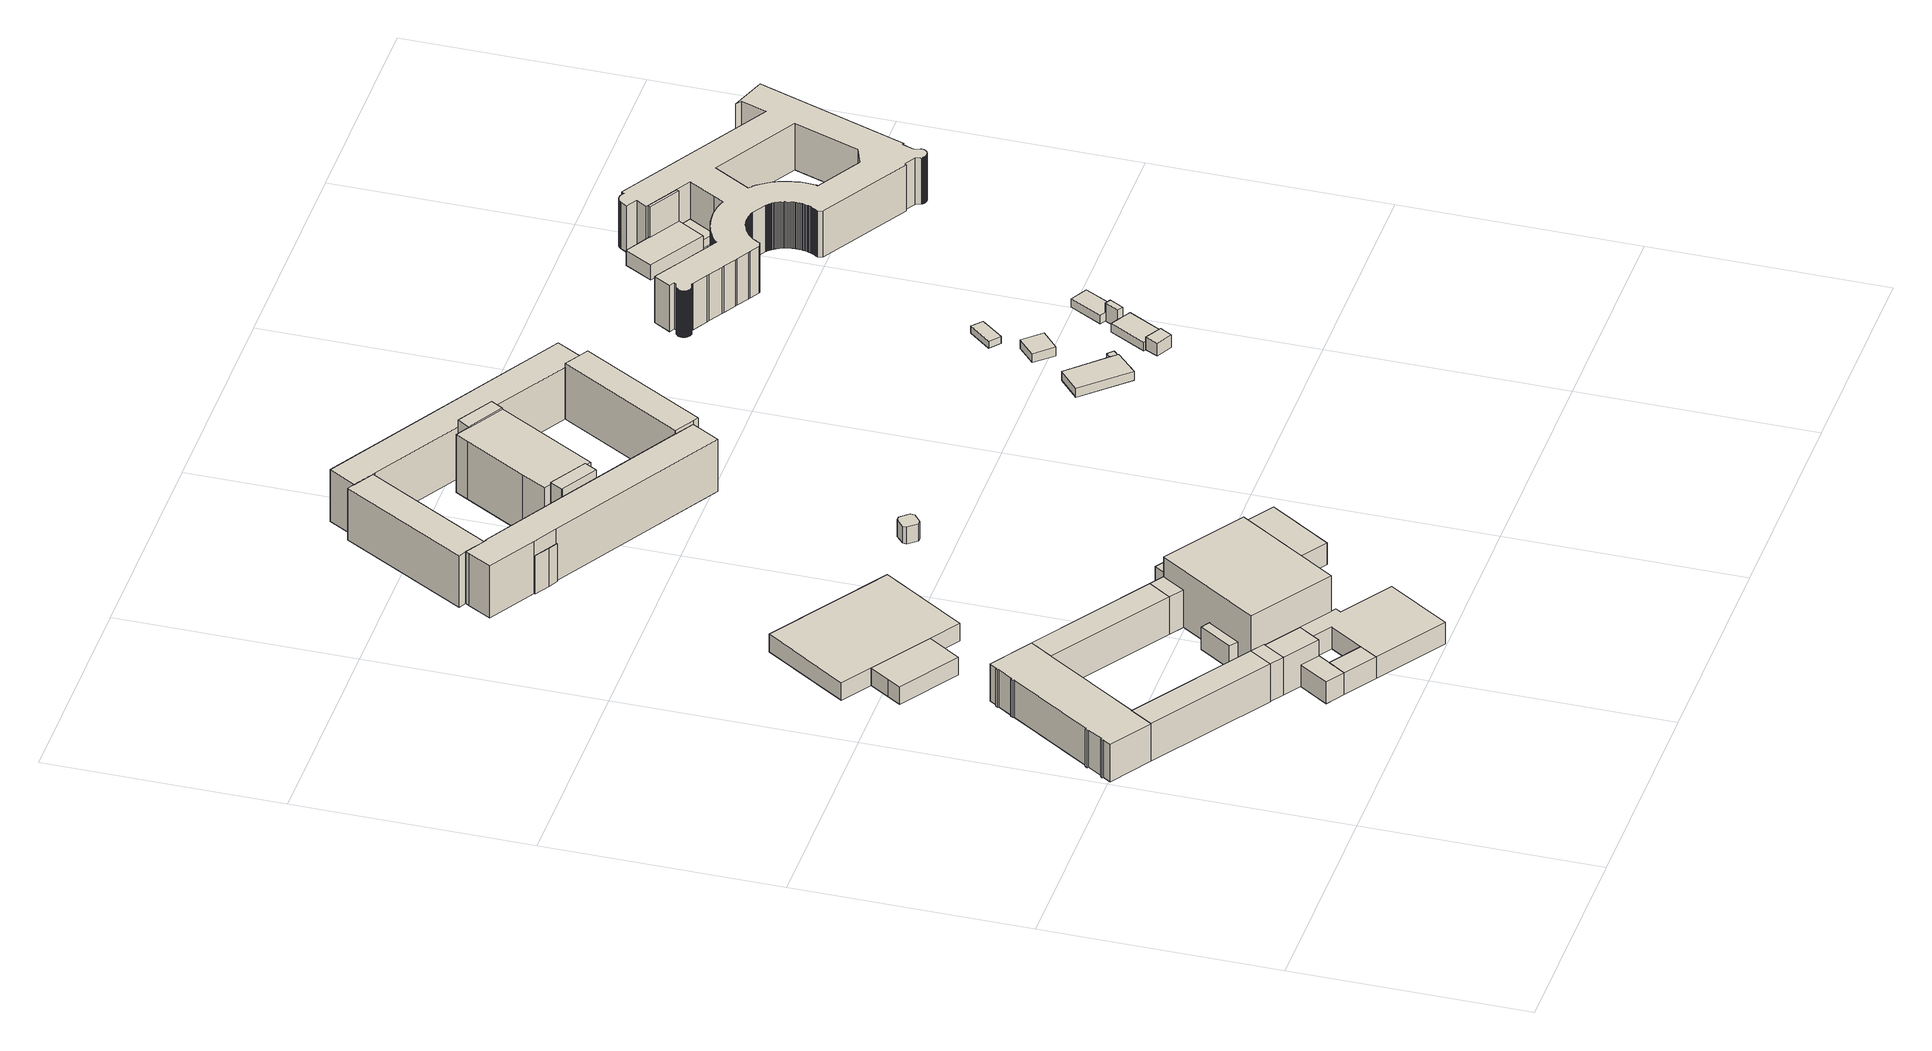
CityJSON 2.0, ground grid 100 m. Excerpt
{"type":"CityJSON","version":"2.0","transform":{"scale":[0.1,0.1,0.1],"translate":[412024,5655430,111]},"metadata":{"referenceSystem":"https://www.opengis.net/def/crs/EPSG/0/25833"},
"CityObjects":{
"building1":{"type":"Building","attributes":{"name":"Deutsches Hygiene-Museum","Gemeindeschluessel":14612000,"Geometrietyp2DReferenz":"3000","function":"31001_3034","roofType":"9999"},"children":["building1-1","building1-2","building1-3"]},
"building1-1":{"type":"BuildingPart","attributes":{"Dachtyp_tdc":"tdcPolyFlatRoof","Dachneigung":4.95,"QualitaetDacherkennung":76,"Geometrietyp2DReferenz":"3000","measuredHeight":18.29,"roofType":"2100"},"parents":["building1"],"geometry":[{"type":"Solid","lod":"1","boundaries":[[[[0,1,2,3]],[[4,5,6,7]],[[3,5,4,0]],[[2,6,5,3]],[[1,7,6,2]],[[0,4,7,1]]]]}]},
"building1-2":{"type":"BuildingPart","attributes":{"Dachtyp_tdc":"tdcPolyFlatRoof","Dachneigung":2.9,"QualitaetDacherkennung":48,"Geometrietyp2DReferenz":"3000","measuredHeight":18.24,"roofType":"2100"},"parents":["building1"],"geometry":[{"type":"Solid","lod":"1","boundaries":[[[[8,9,10,11,12,13,14,15,16,17,18,19,20,21,22,23,24,25,26,27,28,29]],[[30,31,7,6,32,33,34,35,36,37,38,39,40,41,42,43,44,45,46,47,48,49]],[[29,31,30,8]],[[28,7,31,29]],[[27,6,7,28]],[[26,32,6,27]],[[25,33,32,26]],[[24,34,33,25]],[[23,35,34,24]],[[22,36,35,23]],[[21,37,36,22]],[[20,38,37,21]],[[19,39,38,20]],[[18,40,39,19]],[[17,41,40,18]],[[16,42,41,17]],[[15,43,42,16]],[[14,44,43,15]],[[13,45,44,14]],[[12,46,45,13]],[[11,47,46,12]],[[10,48,47,11]],[[9,49,48,10]],[[8,30,49,9]]]]}]},
"building1-3":{"type":"BuildingPart","attributes":{"Dachtyp_tdc":"tdcPolyFlatRoof","Dachneigung":5.02,"QualitaetDacherkennung":75,"Geometrietyp2DReferenz":"3000","measuredHeight":18.25,"roofType":"2100"},"parents":["building1"],"geometry":[{"type":"Solid","lod":"1","boundaries":[[[[50,51,52,53]],[[31,30,54,55]],[[53,30,31,50]],[[52,54,30,53]],[[51,55,54,52]],[[50,31,55,51]]]]}]},
"building2":{"type":"Building","attributes":{"Gemeindeschluessel":14612000,"Geometrietyp2DReferenz":"3000","function":"31001_9998","roofType":"9999"},"children":["building2-1","building2-2"]},
"building2-1":{"type":"BuildingPart","attributes":{"Dachtyp_tdc":"tdcPolyFlatRoof","Dachneigung":0,"QualitaetDacherkennung":82,"Geometrietyp2DReferenz":"3000","measuredHeight":8.3,"roofType":"1000"},"parents":["building2"],"geometry":[{"type":"Solid","lod":"1","boundaries":[[[[56,57,58,59,60,61]],[[62,63,64,65,66,67]],[[61,63,62,56]],[[60,64,63,61]],[[59,65,64,60]],[[58,66,65,59]],[[57,67,66,58]],[[56,62,67,57]]]]}]},
"building2-2":{"type":"BuildingPart","attributes":{"Dachtyp_tdc":"tdcPolyFlatRoof","Dachneigung":0,"QualitaetDacherkennung":35,"Geometrietyp2DReferenz":"3000","measuredHeight":8.23,"roofType":"1000"},"parents":["building2"],"geometry":[{"type":"Solid","lod":"1","boundaries":[[[[68,69,59,58,70,71]],[[72,73,74,66,65,75]],[[71,73,72,68]],[[70,74,73,71]],[[58,66,74,70]],[[59,65,66,58]],[[69,75,65,59]],[[68,72,75,69]]]]}]},
"building3":{"type":"Building","attributes":{"name":"Deutsches Hygiene-Museum","Gemeindeschluessel":14612000,"Geometrietyp2DReferenz":"3000","function":"31001_3034","roofType":"9999"},"children":["building3-1","building3-2","building3-3","building3-4","building3-5","building3-6","building3-7","building3-8","building3-9","building3-10","building3-11","building3-12","building3-13"]},
"building3-1":{"type":"BuildingPart","attributes":{"Dachtyp_tdc":"tdcPolyFlatRoof","Dachneigung":0,"QualitaetDacherkennung":20,"Geometrietyp2DReferenz":"3000","measuredHeight":26.94,"roofType":"1000"},"parents":["building3"],"geometry":[{"type":"Solid","lod":"1","boundaries":[[[[76,77,78,79]],[[80,81,82,83]],[[79,81,80,76]],[[78,82,81,79]],[[77,83,82,78]],[[76,80,83,77]]]]}]},
"building3-2":{"type":"BuildingPart","attributes":{"Dachtyp_tdc":"tdcPolyFlatRoof","Dachneigung":0,"QualitaetDacherkennung":19,"Geometrietyp2DReferenz":"3000","measuredHeight":17.73,"roofType":"1000"},"parents":["building3"],"geometry":[{"type":"Solid","lod":"1","boundaries":[[[[84,85,86,87]],[[88,89,90,91]],[[87,89,88,84]],[[86,90,89,87]],[[85,91,90,86]],[[84,88,91,85]]]]}]},
"building3-3":{"type":"BuildingPart","attributes":{"Dachtyp_tdc":"tdcPolyFlatRoof","Dachneigung":0,"QualitaetDacherkennung":67,"Geometrietyp2DReferenz":"3000","measuredHeight":10.21,"roofType":"1000"},"parents":["building3"],"geometry":[{"type":"Solid","lod":"1","boundaries":[[[[92,93,94,95]],[[96,97,98,99]],[[95,97,96,92]],[[94,98,97,95]],[[93,99,98,94]],[[92,96,99,93]]]]}]},
"building3-4":{"type":"BuildingPart","attributes":{"Dachtyp_tdc":"tdcPolyFlatRoof","Dachneigung":0,"QualitaetDacherkennung":72,"Geometrietyp2DReferenz":"3000","measuredHeight":10.25,"roofType":"1000"},"parents":["building3"],"geometry":[{"type":"Solid","lod":"1","boundaries":[[[[100,101,102,103]],[[104,105,106,81]],[[103,105,104,100]],[[102,106,105,103]],[[101,81,106,102]],[[100,104,81,101]]]]}]},
"building3-5":{"type":"BuildingPart","attributes":{"Dachtyp_tdc":"tdcPolyFlatRoof","Dachneigung":0,"QualitaetDacherkennung":0,"Geometrietyp2DReferenz":"3000","measuredHeight":3.38,"roofType":"9999"},"parents":["building3"],"geometry":[{"type":"Solid","lod":"1","boundaries":[[[[107,108,109,110]],[[111,112,113,114]],[[110,112,111,107]],[[109,113,112,110]],[[108,114,113,109]],[[107,111,114,108]]]]}]},
"building3-6":{"type":"BuildingPart","attributes":{"Dachtyp_tdc":"tdcPolyFlatRoof","Dachneigung":0,"QualitaetDacherkennung":46,"Geometrietyp2DReferenz":"3000","measuredHeight":10.27,"roofType":"1000"},"parents":["building3"],"geometry":[{"type":"Solid","lod":"1","boundaries":[[[[115,116,117,118,119,120,121,122]],[[98,123,91,83,124,125,126,127]],[[122,123,98,115]],[[121,91,123,122]],[[120,83,91,121]],[[119,124,83,120]],[[118,125,124,119]],[[117,126,125,118]],[[116,127,126,117]],[[115,98,127,116]]]]}]},
"building3-7":{"type":"BuildingPart","attributes":{"Dachtyp_tdc":"tdcPolyFlatRoof","Dachneigung":0,"QualitaetDacherkennung":58,"Geometrietyp2DReferenz":"3000","measuredHeight":10.18,"roofType":"1000"},"parents":["building3"],"geometry":[{"type":"Solid","lod":"1","boundaries":[[[[128,129,130,131]],[[132,133,134,135]],[[131,133,132,128]],[[130,134,133,131]],[[129,135,134,130]],[[128,132,135,129]]]]}]},
"building3-8":{"type":"BuildingPart","attributes":{"Dachtyp_tdc":"tdcPolyFlatRoof","Dachneigung":4.94,"QualitaetDacherkennung":70,"Geometrietyp2DReferenz":"3000","measuredHeight":18.22,"roofType":"2100"},"parents":["building3"],"geometry":[{"type":"Solid","lod":"1","boundaries":[[[[3,86,136,0]],[[137,138,139,90]],[[0,138,137,3]],[[136,139,138,0]],[[86,90,139,136]],[[3,137,90,86]]]]}]},
"building3-9":{"type":"BuildingPart","attributes":{"Dachtyp_tdc":"tdcPolyFlatRoof","Dachneigung":0,"QualitaetDacherkennung":48,"Geometrietyp2DReferenz":"3000","measuredHeight":10.46,"roofType":"1000"},"parents":["building3"],"geometry":[{"type":"Solid","lod":"1","boundaries":[[[[140,141,142,143]],[[144,145,146,147]],[[143,145,144,140]],[[142,146,145,143]],[[141,147,146,142]],[[140,144,147,141]]]]}]},
"building3-10":{"type":"BuildingPart","attributes":{"Dachtyp_tdc":"tdcPolyFlatRoof","Dachneigung":0,"QualitaetDacherkennung":74,"Geometrietyp2DReferenz":"3000","measuredHeight":10.25,"roofType":"1000"},"parents":["building3"],"geometry":[{"type":"Solid","lod":"1","boundaries":[[[[148,149,150,151]],[[89,99,152,153]],[[151,99,89,148]],[[150,152,99,151]],[[149,153,152,150]],[[148,89,153,149]]]]}]},
"building3-11":{"type":"BuildingPart","attributes":{"Dachtyp_tdc":"tdcPolyFlatRoof","Dachneigung":5.03,"QualitaetDacherkennung":72,"Geometrietyp2DReferenz":"3000","measuredHeight":18.17,"roofType":"2100"},"parents":["building3"],"geometry":[{"type":"Solid","lod":"1","boundaries":[[[[51,154,155,52]],[[156,157,80,158]],[[52,157,156,51]],[[155,80,157,52]],[[154,158,80,155]],[[51,156,158,154]]]]}]},
"building3-12":{"type":"BuildingPart","attributes":{"Dachtyp_tdc":"tdcPolyFlatRoof","Dachneigung":0,"QualitaetDacherkennung":0,"Geometrietyp2DReferenz":"3000","measuredHeight":3.74,"roofType":"9999"},"parents":["building3"],"geometry":[{"type":"Solid","lod":"1","boundaries":[[[[159,160,161,162]],[[163,106,132,164]],[[162,106,163,159]],[[161,132,106,162]],[[160,164,132,161]],[[159,163,164,160]]]]}]},
"building3-13":{"type":"BuildingPart","attributes":{"Dachtyp_tdc":"tdcPolyFlatRoof","Dachneigung":0,"QualitaetDacherkennung":68,"Geometrietyp2DReferenz":"3000","measuredHeight":10.21,"roofType":"1000"},"parents":["building3"],"geometry":[{"type":"Solid","lod":"1","boundaries":[[[[131,165,166,167]],[[133,168,169,170]],[[167,168,133,131]],[[166,169,168,167]],[[165,170,169,166]],[[131,133,170,165]]]]}]},
"building4":{"type":"Building","attributes":{"name":"Deutsches Hygiene-Museum","Dachtyp_tdc":"tdcPolyFlatRoof","Gemeindeschluessel":14612000,"Dachneigung":4.05,"QualitaetDacherkennung":38,"Geometrietyp2DReferenz":"3000","measuredHeight":3,"function":"31001_3034","roofType":"2100"},"geometry":[{"type":"Solid","lod":"1","boundaries":[[[[171,172,173,174]],[[175,176,177,178]],[[174,176,175,171]],[[173,177,176,174]],[[172,178,177,173]],[[171,175,178,172]]]]}]},
"building5":{"type":"Building","attributes":{"Dachtyp_tdc":"tdcFreeFormRoof","Gemeindeschluessel":14612000,"Dachneigung":14.06,"QualitaetDacherkennung":71,"Geometrietyp2DReferenz":"3000","measuredHeight":8.42,"function":"31001_9998","roofType":"5000"},"geometry":[{"type":"Solid","lod":"1","boundaries":[[[[179,180,181,182,183,184,185,186]],[[187,188,189,190,191,192,193,194]],[[186,188,187,179]],[[185,189,188,186]],[[184,190,189,185]],[[183,191,190,184]],[[182,192,191,183]],[[181,193,192,182]],[[180,194,193,181]],[[179,187,194,180]]]]}]},
"building6":{"type":"Building","attributes":{"Gemeindeschluessel":14612000,"Geometrietyp2DReferenz":"3000","function":"31001_9998","roofType":"9999"},"children":["building6-1","building6-2","building6-3","building6-4","building6-5","building6-6","building6-7","building6-8","building6-9"]},
"building6-1":{"type":"BuildingPart","attributes":{"Dachtyp_tdc":"tdcPolyFlatRoof","Dachneigung":0,"QualitaetDacherkennung":39,"Geometrietyp2DReferenz":"3000","measuredHeight":27.71,"roofType":"1000"},"parents":["building6"],"geometry":[{"type":"Solid","lod":"1","boundaries":[[[[195,196,197,198]],[[199,200,201,202]],[[197,200,199,198]],[[196,201,200,197]],[[195,202,201,196]],[[198,199,202,195]]]]}]},
"building6-2":{"type":"BuildingPart","attributes":{"Dachtyp_tdc":"tdcPolyFlatRoof","Dachneigung":0,"QualitaetDacherkennung":58,"Geometrietyp2DReferenz":"3000","measuredHeight":24.5,"roofType":"1000"},"parents":["building6"],"geometry":[{"type":"Solid","lod":"1","boundaries":[[[[203,204,205,206,207,208,209,210,211]],[[202,212,213,214,215,216,217,218,199]],[[210,212,202,211]],[[209,213,212,210]],[[208,214,213,209]],[[207,215,214,208]],[[206,216,215,207]],[[205,217,216,206]],[[204,218,217,205]],[[203,199,218,204]],[[211,202,199,203]]]]}]},
"building6-3":{"type":"BuildingPart","attributes":{"Dachtyp_tdc":"tdcPolyFlatRoof","Dachneigung":25.79,"QualitaetDacherkennung":1,"Geometrietyp2DReferenz":"3000","measuredHeight":28.09,"roofType":"2100"},"parents":["building6"],"geometry":[{"type":"Solid","lod":"1","boundaries":[[[[219,220,221,222]],[[223,224,225,226]],[[222,224,223,219]],[[221,225,224,222]],[[220,226,225,221]],[[219,223,226,220]]]]}]},
"building6-4":{"type":"BuildingPart","attributes":{"Dachtyp_tdc":"tdcPolyFlatRoof","Dachneigung":0,"QualitaetDacherkennung":53,"Geometrietyp2DReferenz":"3000","measuredHeight":24.59,"roofType":"1000"},"parents":["building6"],"geometry":[{"type":"Solid","lod":"1","boundaries":[[[[227,228,229,230,231,232,233,234,235,236,237,238,239]],[[240,241,242,224,223,243,244,245,246,247,248,249,250]],[[239,241,240,227]],[[238,242,241,239]],[[237,224,242,238]],[[236,223,224,237]],[[235,243,223,236]],[[234,244,243,235]],[[233,245,244,234]],[[232,246,245,233]],[[231,247,246,232]],[[230,248,247,231]],[[229,249,248,230]],[[228,250,249,229]],[[227,240,250,228]]]]}]},
"building6-5":{"type":"BuildingPart","attributes":{"Dachtyp_tdc":"tdcHipAndGableRoof","Dachneigung":10.27,"QualitaetDacherkennung":22,"Geometrietyp2DReferenz":"3000","measuredHeight":28.55,"roofType":"5000"},"parents":["building6"],"geometry":[{"type":"Solid","lod":"1","boundaries":[[[[251,252,253,254,255,256,257,258]],[[244,218,217,259,260,261,246,245]],[[258,218,244,251]],[[257,217,218,258]],[[256,259,217,257]],[[255,260,259,256]],[[254,261,260,255]],[[253,246,261,254]],[[252,245,246,253]],[[251,244,245,252]]]]}]},
"building6-6":{"type":"BuildingPart","attributes":{"Dachtyp_tdc":"tdcGableRoof","Dachneigung":47.04,"QualitaetDacherkennung":0,"Geometrietyp2DReferenz":"3000","measuredHeight":17.92,"roofType":"9999"},"parents":["building6"],"geometry":[{"type":"Solid","lod":"1","boundaries":[[[[262,263,264,265,266,267]],[[268,249,269,248,270,271]],[[267,249,268,262]],[[266,269,249,267]],[[265,248,269,266]],[[264,270,248,265]],[[263,271,270,264]],[[262,268,271,263]]]]}]},
"building6-7":{"type":"BuildingPart","attributes":{"Dachtyp_tdc":"tdcHipRoof","Dachneigung":10.54,"QualitaetDacherkennung":21,"Geometrietyp2DReferenz":"3000","measuredHeight":28.78,"roofType":"3200"},"parents":["building6"],"geometry":[{"type":"Solid","lod":"1","boundaries":[[[[272,273,274,275,276]],[[223,226,277,278,243]],[[276,226,223,272]],[[275,277,226,276]],[[274,278,277,275]],[[273,243,278,274]],[[272,223,243,273]]]]}]},
"building6-8":{"type":"BuildingPart","attributes":{"Dachtyp_tdc":"tdcPolyFlatRoof","Dachneigung":0,"QualitaetDacherkennung":58,"Geometrietyp2DReferenz":"3000","measuredHeight":24.45,"roofType":"1000"},"parents":["building6"],"geometry":[{"type":"Solid","lod":"1","boundaries":[[[[279,280,281,282,283,284,285,286,287,288]],[[289,214,213,212,290,291,224,242,241,292]],[[288,214,289,279]],[[287,213,214,288]],[[286,212,213,287]],[[285,290,212,286]],[[284,291,290,285]],[[283,224,291,284]],[[282,242,224,283]],[[281,241,242,282]],[[280,292,241,281]],[[279,289,292,280]]]]}]},
"building6-9":{"type":"BuildingPart","attributes":{"Dachtyp_tdc":"tdcPolyFlatRoof","Dachneigung":0,"QualitaetDacherkennung":64,"Geometrietyp2DReferenz":"3000","measuredHeight":27.3,"roofType":"1000"},"parents":["building6"],"geometry":[{"type":"Solid","lod":"1","boundaries":[[[[293,294,295,296,297,298,299,300,301]],[[278,277,302,303,304,305,201,200,306]],[[301,277,278,293]],[[300,302,277,301]],[[299,303,302,300]],[[298,304,303,299]],[[297,305,304,298]],[[296,201,305,297]],[[295,200,201,296]],[[294,306,200,295]],[[293,278,306,294]]]]}]},
"building7":{"type":"Building","attributes":{"Dachtyp_tdc":"tdcFreeFormRoof","Gemeindeschluessel":14612000,"Dachneigung":13.26,"QualitaetDacherkennung":64,"Geometrietyp2DReferenz":"3000","measuredHeight":5,"function":"31001_9998","roofType":"5000"},"geometry":[{"type":"Solid","lod":"1","boundaries":[[[[307,308,309,310,311,312]],[[313,314,315,316,317,318]],[[312,314,313,307]],[[311,315,314,312]],[[310,316,315,311]],[[309,317,316,310]],[[308,318,317,309]],[[307,313,318,308]]]]}]},
"building8":{"type":"Building","attributes":{"Dachtyp_tdc":"tdcPolyFlatRoof","Gemeindeschluessel":14612000,"Dachneigung":2.63,"QualitaetDacherkennung":66,"Geometrietyp2DReferenz":"3000","measuredHeight":3.09,"function":"31001_9998","roofType":"2100"},"geometry":[{"type":"Solid","lod":"1","boundaries":[[[[319,320,321,322,323]],[[324,325,326,327,328]],[[323,325,324,319]],[[322,326,325,323]],[[321,327,326,322]],[[320,328,327,321]],[[319,324,328,320]]]]}]},
"building9":{"type":"Building","attributes":{"Dachtyp_tdc":"tdcGableRoof","Gemeindeschluessel":14612000,"Dachneigung":14.03,"QualitaetDacherkennung":59,"Geometrietyp2DReferenz":"3000","measuredHeight":4.78,"function":"31001_9998","roofType":"3100"},"geometry":[{"type":"Solid","lod":"1","boundaries":[[[[329,330,331,332]],[[333,334,335,336]],[[332,334,333,329]],[[331,335,334,332]],[[330,336,335,331]],[[329,333,336,330]]]]}]},
"building10":{"type":"Building","attributes":{"Dachtyp_tdc":"tdcHipAndGableRoof","Gemeindeschluessel":14612000,"Dachneigung":29.28,"QualitaetDacherkennung":14,"Geometrietyp2DReferenz":"3000","measuredHeight":4.12,"function":"31001_9998","roofType":"5000"},"geometry":[{"type":"Solid","lod":"1","boundaries":[[[[337,338,339,340]],[[341,342,343,344]],[[340,342,341,337]],[[339,343,342,340]],[[338,344,343,339]],[[337,341,344,338]]]]}]},
"building11":{"type":"Building","attributes":{"Gemeindeschluessel":14612000,"Geometrietyp2DReferenz":"3000","function":"31001_9998","roofType":"9999"},"children":["building11-1","building11-2","building11-3","building11-4"]},
"building11-1":{"type":"BuildingPart","attributes":{"Dachtyp_tdc":"tdcGableRoof","Dachneigung":57.88,"QualitaetDacherkennung":5,"Geometrietyp2DReferenz":"3000","measuredHeight":8.4,"roofType":"3100"},"parents":["building11"],"geometry":[{"type":"Solid","lod":"1","boundaries":[[[[345,346,347,348]],[[349,350,351,352]],[[348,350,349,345]],[[347,351,350,348]],[[346,352,351,347]],[[345,349,352,346]]]]}]},
"building11-2":{"type":"BuildingPart","attributes":{"Dachtyp_tdc":"tdcGableRoof","Dachneigung":11.28,"QualitaetDacherkennung":53,"Geometrietyp2DReferenz":"3000","measuredHeight":4.5,"roofType":"3100"},"parents":["building11"],"geometry":[{"type":"Solid","lod":"1","boundaries":[[[[353,354,355,356,357,358,359,360,361,362]],[[363,352,364,351,365,366,367,368,369,370]],[[362,352,363,353]],[[361,364,352,362]],[[360,351,364,361]],[[359,365,351,360]],[[358,366,365,359]],[[357,367,366,358]],[[356,368,367,357]],[[355,369,368,356]],[[354,370,369,355]],[[353,363,370,354]]]]}]},
"building11-3":{"type":"BuildingPart","attributes":{"Dachtyp_tdc":"tdcGableRoof","Dachneigung":11.03,"QualitaetDacherkennung":57,"Geometrietyp2DReferenz":"3000","measuredHeight":4.34,"roofType":"3100"},"parents":["building11"],"geometry":[{"type":"Solid","lod":"1","boundaries":[[[[371,372,373,374]],[[375,376,377,378]],[[374,376,375,371]],[[373,377,376,374]],[[372,378,377,373]],[[371,375,378,372]]]]}]},
"building11-4":{"type":"BuildingPart","attributes":{"Dachtyp_tdc":"tdcGableRoof","Dachneigung":69.02,"QualitaetDacherkennung":3,"Geometrietyp2DReferenz":"3000","measuredHeight":13.09,"roofType":"3100"},"parents":["building11"],"geometry":[{"type":"Solid","lod":"1","boundaries":[[[[379,380,381,382]],[[383,384,369,367]],[[382,384,383,379]],[[381,369,384,382]],[[380,367,369,381]],[[379,383,367,380]]]]}]},
"building12":{"type":"Building","attributes":{"name":"Sächsische Aufbaubank","Gemeindeschluessel":14612000,"Geometrietyp2DReferenz":"3000","function":"31001_3010","roofType":"9999"},"children":["building12-1","building12-2","building12-3"]},
"building12-1":{"type":"BuildingPart","attributes":{"Dachtyp_tdc":"tdcFreeFormRoof","Dachneigung":69.18,"QualitaetDacherkennung":1,"Geometrietyp2DReferenz":"3000","measuredHeight":22.18,"roofType":"5000"},"parents":["building12"],"geometry":[{"type":"Solid","lod":"1","boundaries":[[[[385,386,387,388]],[[389,390,391,392]],[[388,390,389,385]],[[387,391,390,388]],[[386,392,391,387]],[[385,389,392,386]]]]}]},
"building12-2":{"type":"BuildingPart","attributes":{"Dachtyp_tdc":"tdcPolyFlatRoof","Dachneigung":0,"QualitaetDacherkennung":89,"Geometrietyp2DReferenz":"3000","measuredHeight":7.28,"roofType":"1000"},"parents":["building12"],"geometry":[{"type":"Solid","lod":"1","boundaries":[[[[393,394,395,396,397,398]],[[399,400,401,389,392,402]],[[398,400,399,393]],[[397,401,400,398]],[[396,389,401,397]],[[395,392,389,396]],[[394,402,392,395]],[[393,399,402,394]]]]}]},
"building12-3":{"type":"BuildingPart","attributes":{"Dachtyp_tdc":"tdcPolyFlatRoof","Dachneigung":0,"QualitaetDacherkennung":58,"Geometrietyp2DReferenz":"3000","measuredHeight":3.88,"roofType":"1000"},"parents":["building12"],"geometry":[{"type":"Solid","lod":"1","boundaries":[[[[403,404,405,406]],[[407,402,391,408]],[[406,402,407,403]],[[405,391,402,406]],[[404,408,391,405]],[[403,407,408,404]]]]}]},
"building13":{"type":"Building","attributes":{"name":"Sächsische Aufbaubank","Dachtyp_tdc":"tdcPolyFlatRoof","Gemeindeschluessel":14612000,"Dachneigung":0,"QualitaetDacherkennung":59,"Geometrietyp2DReferenz":"3000","measuredHeight":21.86,"function":"31001_3010","roofType":"1000"},"geometry":[{"type":"Solid","lod":"1","boundaries":[[[[409,410,411,412,413,414,415,416,417,418,419,420,421,422,423,424,425,426,427,428,429,430,431,432,433,434,435,436,437,438,439,440,441,442,443,444,445,446,447,448,449,450,451,452,453,454,455,456,457,458,459,460,461,462,463,464,465,466,467,468,469,470,471,472,473,474,475,476,477,478,479,480,481,482,483,484,485,486,487,488,489,490,491,492,493,494,495,496,497,498,499,500,501,502,503,504,505,506,507,508,509,510,511,512,513,514,515,516,517,518,519,520,521,522,523,524,525,526,527,528,529,530,531,532,533,534,535,536,537,538,539,540,541,542,543,544,545,546,547,548,549,550,551,552,553,554,555,556,557,558,559,560,561,562,563,564,565,566,567,568,569,570,571,572,573,574,575,576,577,578,579,580,581,582,583,584,585,586,587,588,589,590,591,592,593,594,595,596,597,598,599,600,601,602,603,604,605,606,607,608,609,610,611,612,613,614,615,616,617,618,619,620,621,622,623,624,625,626,627,628,629,630,631,632,633,634,635,636,637,638,639,640,641,642,643,644,645,646,647,648,649,650,651,652,653,654,655,656,657,658,659,660,661,662,663,664,665,666,667,668,669,670,671,672,673,674,675,676,677,678,679,680,681,682,683,684,685,686,687,688,689,690,691,692,693,694,695,696],[697,698,699,700,701,702,703,704,705,706,707,708,709,710,711,712,713,714,715,716,717,718,719,720,721,722,723,724,725,726,727,728,729,730,731,732,733,734,735,736]],[[737,738,739,740,741,742,743,744,745,746,747,748,749,750,751,752,753,754,755,756,757,758,759,760,761,762,763,764,765,766,767,768,769,770,771,772,773,774,775,776,777,778,779,780,781,782,783,784,785,786,787,788,789,790,791,792,793,794,795,796,797,798,799,800,801,802,803,804,805,806,807,808,809,810,811,812,813,814,815,816,817,818,819,820,821,822,823,824,825,826,827,828,829,830,831,832,833,834,835,836,837,838,839,840,841,842,843,844,845,846,847,848,849,850,851,852,853,854,855,856,857,858,859,860,861,862,863,864,865,866,867,868,869,870,871,872,873,874,875,876,877,878,879,880,881,882,883,884,885,886,887,888,889,890,891,892,893,894,895,896,897,898,899,900,901,902,903,904,905,906,907,908,909,910,911,912,913,914,915,916,917,918,919,920,921,922,923,924,925,926,927,928,929,930,931,932,933,934,935,936,937,938,939,940,941,942,943,944,945,946,947,948,949,950,951,952,953,954,955,956,957,958,959,960,961,962,963,964,965,966,967,968,969,970,971,972,973,974,975,976,977,978,979,980,981,982,983,984,985,986,987,988,989,990,991,992,993,994,995,996,997,998,999,1000,1001,1002,1003,1004,1005,1006,1007,1008,1009,1010,1011,1012,1013,1014,1015,1016,1017,1018,1019,1020,1021,1022,1023,1024],[1025,1026,1027,1028,1029,1030,1031,1032,1033,1034,1035,1036,1037,1038,1039,1040,1041,1042,1043,1044,1045,1046,1047,1048,1049,1050,1051,1052,1053,1054,1055,1056,1057,1058,1059,1060,1061,1062,1063,1064]],[[696,738,737,409]],[[695,739,738,696]],[[694,740,739,695]],[[693,741,740,694]],[[692,742,741,693]],[[691,743,742,692]],[[690,744,743,691]],[[689,745,744,690]],[[688,746,745,689]],[[687,747,746,688]],[[686,748,747,687]],[[685,749,748,686]],[[684,750,749,685]],[[683,751,750,684]],[[682,752,751,683]],[[681,753,752,682]],[[680,754,753,681]],[[679,755,754,680]],[[678,756,755,679]],[[677,757,756,678]],[[676,758,757,677]],[[675,759,758,676]],[[674,760,759,675]],[[673,761,760,674]],[[672,762,761,673]],[[671,763,762,672]],[[670,764,763,671]],[[669,765,764,670]],[[668,766,765,669]],[[667,767,766,668]],[[666,768,767,667]],[[665,769,768,666]],[[664,770,769,665]],[[663,771,770,664]],[[662,772,771,663]],[[661,773,772,662]],[[660,774,773,661]],[[659,775,774,660]],[[658,776,775,659]],[[657,777,776,658]],[[656,778,777,657]],[[655,779,778,656]],[[654,780,779,655]],[[653,781,780,654]],[[652,782,781,653]],[[651,783,782,652]],[[650,784,783,651]],[[649,785,784,650]],[[648,786,785,649]],[[647,787,786,648]],[[646,788,787,647]],[[645,789,788,646]],[[644,790,789,645]],[[643,791,790,644]],[[642,792,791,643]],[[641,793,792,642]],[[640,794,793,641]],[[639,795,794,640]],[[638,796,795,639]],[[637,797,796,638]],[[636,798,797,637]],[[635,799,798,636]],[[634,800,799,635]],[[633,801,800,634]],[[632,802,801,633]],[[631,803,802,632]],[[630,804,803,631]],[[629,805,804,630]],[[628,806,805,629]],[[627,807,806,628]],[[626,808,807,627]],[[625,809,808,626]],[[624,810,809,625]],[[623,811,810,624]],[[622,812,811,623]],[[621,813,812,622]],[[620,814,813,621]],[[619,815,814,620]],[[618,816,815,619]],[[617,817,816,618]],[[616,818,817,617]],[[615,819,818,616]],[[614,820,819,615]],[[613,821,820,614]],[[612,822,821,613]],[[611,823,822,612]],[[610,824,823,611]],[[609,825,824,610]],[[608,826,825,609]],[[607,827,826,608]],[[606,828,827,607]],[[605,829,828,606]],[[604,830,829,605]],[[603,831,830,604]],[[602,832,831,603]],[[601,833,832,602]],[[600,834,833,601]],[[599,835,834,600]],[[598,836,835,599]],[[597,837,836,598]],[[596,838,837,597]],[[595,839,838,596]],[[594,840,839,595]],[[593,841,840,594]],[[592,842,841,593]],[[591,843,842,592]],[[590,844,843,591]],[[589,845,844,590]],[[588,846,845,589]],[[587,847,846,588]],[[586,848,847,587]],[[585,849,848,586]],[[584,850,849,585]],[[583,851,850,584]],[[582,852,851,583]],[[581,853,852,582]],[[580,854,853,581]],[[579,855,854,580]],[[578,856,855,579]],[[577,857,856,578]],[[576,858,857,577]],[[575,859,858,576]],[[574,860,859,575]],[[573,861,860,574]],[[572,862,861,573]],[[571,863,862,572]],[[570,864,863,571]],[[569,865,864,570]],[[568,866,865,569]],[[567,867,866,568]],[[566,868,867,567]],[[565,869,868,566]],[[564,870,869,565]],[[563,871,870,564]],[[562,872,871,563]],[[561,873,872,562]],[[560,874,873,561]],[[559,875,874,560]],[[558,876,875,559]],[[557,877,876,558]],[[556,878,877,557]],[[555,879,878,556]],[[554,880,879,555]],[[553,881,880,554]],[[552,882,881,553]],[[551,883,882,552]],[[550,884,883,551]],[[549,885,884,550]],[[548,886,885,549]],[[547,887,886,548]],[[546,888,887,547]],[[545,889,888,546]],[[544,890,889,545]],[[543,891,890,544]],[[542,892,891,543]],[[541,893,892,542]],[[540,894,893,541]],[[539,895,894,540]],[[538,896,895,539]],[[537,897,896,538]],[[536,898,897,537]],[[535,899,898,536]],[[534,900,899,535]],[[533,901,900,534]],[[532,902,901,533]],[[531,903,902,532]],[[530,904,903,531]],[[529,905,904,530]],[[528,906,905,529]],[[527,907,906,528]],[[526,908,907,527]],[[525,909,908,526]],[[524,910,909,525]],[[523,911,910,524]],[[522,912,911,523]],[[521,913,912,522]],[[520,914,913,521]],[[519,915,914,520]],[[518,916,915,519]],[[517,917,916,518]],[[516,918,917,517]],[[515,919,918,516]],[[514,920,919,515]],[[513,921,920,514]],[[512,922,921,513]],[[511,923,922,512]],[[510,924,923,511]],[[509,925,924,510]],[[508,926,925,509]],[[507,927,926,508]],[[506,928,927,507]],[[505,929,928,506]],[[504,930,929,505]],[[503,931,930,504]],[[502,932,931,503]],[[501,933,932,502]],[[500,934,933,501]],[[499,935,934,500]],[[498,936,935,499]],[[497,937,936,498]],[[496,938,937,497]],[[495,939,938,496]],[[494,940,939,495]],[[493,941,940,494]],[[492,942,941,493]],[[491,943,942,492]],[[490,944,943,491]],[[489,945,944,490]],[[488,946,945,489]],[[487,947,946,488]],[[486,948,947,487]],[[485,949,948,486]],[[484,950,949,485]],[[483,951,950,484]],[[482,952,951,483]],[[481,953,952,482]],[[480,954,953,481]],[[479,955,954,480]],[[478,956,955,479]],[[477,957,956,478]],[[476,958,957,477]],[[475,959,958,476]],[[474,960,959,475]],[[473,961,960,474]],[[472,962,961,473]],[[471,963,962,472]],[[470,964,963,471]],[[469,965,964,470]],[[468,966,965,469]],[[467,967,966,468]],[[466,968,967,467]],[[465,969,968,466]],[[464,970,969,465]],[[463,971,970,464]],[[462,972,971,463]],[[461,973,972,462]],[[460,974,973,461]],[[459,975,974,460]],[[458,976,975,459]],[[457,977,976,458]],[[456,978,977,457]],[[455,979,978,456]],[[454,980,979,455]],[[453,981,980,454]],[[452,982,981,453]],[[451,983,982,452]],[[450,984,983,451]],[[449,985,984,450]],[[448,986,985,449]],[[447,987,986,448]],[[446,988,987,447]],[[445,989,988,446]],[[444,990,989,445]],[[443,991,990,444]],[[442,992,991,443]],[[441,993,992,442]],[[440,994,993,441]],[[439,995,994,440]],[[438,996,995,439]],[[437,997,996,438]],[[436,998,997,437]],[[435,999,998,436]],[[434,1000,999,435]],[[433,1001,1000,434]],[[432,1002,1001,433]],[[431,1003,1002,432]],[[430,1004,1003,431]],[[429,1005,1004,430]],[[428,1006,1005,429]],[[427,1007,1006,428]],[[426,1008,1007,427]],[[425,1009,1008,426]],[[424,1010,1009,425]],[[423,1011,1010,424]],[[422,1012,1011,423]],[[421,1013,1012,422]],[[420,1014,1013,421]],[[419,1015,1014,420]],[[418,1016,1015,419]],[[417,1017,1016,418]],[[416,1018,1017,417]],[[415,1019,1018,416]],[[414,1020,1019,415]],[[413,1021,1020,414]],[[412,1022,1021,413]],[[411,1023,1022,412]],[[410,1024,1023,411]],[[409,737,1024,410]],[[736,1026,1025,697]],[[735,1027,1026,736]],[[734,1028,1027,735]],[[733,1029,1028,734]],[[732,1030,1029,733]],[[731,1031,1030,732]],[[730,1032,1031,731]],[[729,1033,1032,730]],[[728,1034,1033,729]],[[727,1035,1034,728]],[[726,1036,1035,727]],[[725,1037,1036,726]],[[724,1038,1037,725]],[[723,1039,1038,724]],[[722,1040,1039,723]],[[721,1041,1040,722]],[[720,1042,1041,721]],[[719,1043,1042,720]],[[718,1044,1043,719]],[[717,1045,1044,718]],[[716,1046,1045,717]],[[715,1047,1046,716]],[[714,1048,1047,715]],[[713,1049,1048,714]],[[712,1050,1049,713]],[[711,1051,1050,712]],[[710,1052,1051,711]],[[709,1053,1052,710]],[[708,1054,1053,709]],[[707,1055,1054,708]],[[706,1056,1055,707]],[[705,1057,1056,706]],[[704,1058,1057,705]],[[703,1059,1058,704]],[[702,1060,1059,703]],[[701,1061,1060,702]],[[700,1062,1061,701]],[[699,1063,1062,700]],[[698,1064,1063,699]],[[697,1025,1064,698]]]]}]}
},
"vertices":[
[755,643,193],[248,974,193],[185,878,193],[691,546,193],[755,643,15],[691,546,15],[185,878,15],[248,974,15],
[573,1470,192],[396,1585,192],[375,1552,192],[370,1556,192],[363,1546,192],[368,1543,192],[326,1478,192],[322,1481,192],[315,1470,192],[319,1467,192],[86,1111,192],[81,1114,192],[75,1104,192],[80,1101,192],[37,1035,192],[32,1038,192],[26,1029,192],[31,1026,192],[9,993,192],[185,878,192],[248,974,192],[509,1372,192],[573,1470,15],[509,1372,15],[9,993,15],[31,1026,15],[26,1029,15],[32,1038,15],[37,1035,15],[80,1101,15],[75,1104,15],[81,1114,15],[86,1111,15],[319,1467,15],[315,1470,15],[322,1481,15],[326,1478,15],[368,1543,15],[363,1546,15],[370,1556,15],[375,1552,15],[396,1585,15],
[509,1372,193],[1012,1044,193],[1076,1141,193],[573,1470,193],[1076,1141,15],[1012,1044,15],
[523,1749,103],[559,1804,103],[614,1888,103],[363,2053,103],[308,1968,103],[272,1913,103],[523,1749,20],[272,1913,20],[308,1968,20],[363,2053,20],[614,1888,20],[559,1804,20],
[469,2493,103],[236,2136,103],[741,1806,103],[975,2164,103],[469,2493,20],[975,2164,20],[741,1806,20],[236,2136,20],
[1136,1102,286],[853,670,286],[1194,447,286],[1476,880,286],[1136,1102,16],[1476,880,16],[1194,447,16],[853,670,16],
[957,504,193],[809,601,193],[748,509,193],[897,412,193],[957,504,16],[897,412,16],[748,509,16],[809,601,16],
[864,361,118],[814,285,118],[950,196,118],[1000,272,118],[864,361,16],[1000,272,16],[950,196,16],[814,285,16],
[1209,1054,119],[1476,880,119],[1559,1007,119],[1291,1180,119],[1209,1054,16],[1291,1180,16],[1559,1007,16],
[1234,916,50],[1370,827,50],[1460,963,50],[1323,1053,50],[1234,916,16],[1323,1053,16],[1460,963,16],[1370,827,16],
[950,196,119],[1244,4,119],[1416,268,119],[1198,411,119],[1213,434,119],[853,670,119],[809,601,119],[1093,415,119],[1093,415,16],[1213,434,16],[1198,411,16],[1416,268,16],[1244,4,16],
[1564,1004,118],[1375,715,118],[1390,704,118],[1585,990,118],[1564,1004,16],[1585,990,16],[1390,704,16],[1375,715,16],
[811,606,193],[691,546,16],[755,643,16],[811,606,16],
[896,735,121],[988,875,121],[950,899,121],[859,760,121],[896,735,16],[859,760,16],[950,899,16],[988,875,16],
[897,412,119],[819,462,119],[736,336,119],[814,285,119],[736,336,16],[819,462,16],
[1072,1004,193],[1136,1102,193],[1012,1044,16],[1076,1141,16],[1072,1004,16],
[1360,701,54],[1364,698,54],[1564,1004,54],[1559,1007,54],[1360,701,16],[1364,698,16],
[1408,730,118],[1625,588,118],[1798,852,118],[1798,852,16],[1625,588,16],[1408,730,16],
[1375,961,46],[1314,1001,46],[1264,925,46],[1325,885,46],[1375,961,20],[1325,885,20],[1264,925,20],[1314,1001,20],
[1305,2197,99],[1305,2181,99],[1336,2143,99],[1354,2143,99],[1391,2175,99],[1392,2193,99],[1360,2229,99],[1342,2231,99],[1305,2197,19],[1342,2231,19],[1360,2229,19],[1392,2193,19],[1391,2175,19],[1354,2143,19],[1336,2143,19],[1305,2181,19],
[1259,3968,284],[1228,3916,284],[1383,3826,284],[1414,3878,284],[1414,3878,7],[1383,3826,7],[1228,3916,7],[1259,3968,7],
[1414,3878,252],[1753,3681,252],[1834,3634,252],[1902,3751,252],[850,4362,252],[782,4247,252],[878,4191,252],[877,4190,252],[1259,3968,252],[877,4190,7],[878,4191,7],[782,4247,7],[850,4362,7],[1902,3751,7],[1834,3634,7],[1753,3681,7],
[920,3453,189],[922,3455,189],[569,3660,189],[567,3657,189],[920,3453,7],[567,3657,7],[569,3660,7],[922,3455,7],
[461,3695,253],[403,3595,253],[609,3475,253],[711,3416,253],[1455,2983,253],[1524,3101,253],[1443,3148,253],[1443,3149,253],[1078,3361,253],[920,3453,253],[567,3657,253],[565,3654,253],[470,3709,253],[461,3695,7],[470,3709,7],[565,3654,7],[1078,3361,7],[1443,3149,7],[1443,3148,7],[1524,3101,7],[1455,2983,7],[711,3416,7],[609,3475,7],[403,3595,7],
[1443,3149,270],[1443,3148,270],[1524,3101,270],[1524,3102,270],[1548,3087,270],[1858,3620,270],[1834,3634,270],[1753,3681,270],[1858,3620,7],[1548,3087,7],[1524,3102,7],
[606,3470,186],[668,3433,186],[708,3411,186],[711,3416,186],[671,3439,186],[609,3475,186],[606,3470,7],[671,3439,7],[708,3411,7],[668,3433,7],
[920,3453,291],[1078,3361,291],[1110,3415,291],[952,3507,291],[922,3455,291],[952,3507,7],[1110,3415,7],
[751,4265,251],[439,3728,251],[470,3709,251],[565,3654,251],[567,3657,251],[557,3663,251],[867,4196,251],[877,4190,251],[878,4191,251],[782,4247,251],[751,4265,7],[867,4196,7],[557,3663,7],[439,3728,7],
[1110,3415,280],[1136,3400,280],[1383,3826,280],[1228,3916,280],[1170,3949,280],[1138,3894,280],[983,3628,280],[923,3524,280],[952,3507,280],[923,3524,7],[983,3628,7],[1138,3894,7],[1170,3949,7],[1136,3400,7],
[2584,1638,66],[2677,1726,66],[2664,1739,66],[2653,1751,66],[2507,1905,66],[2413,1822,66],[2584,1638,24],[2413,1822,24],[2507,1905,24],[2653,1751,24],[2664,1739,24],[2677,1726,24],
[2653,1751,57],[2664,1739,57],[2677,1726,57],[2704,1752,57],[2680,1776,57],[2653,1751,27],[2680,1776,27],[2704,1752,27],[2677,1726,27],[2664,1739,27],
[2582,2046,70],[2650,1970,70],[2728,2040,70],[2659,2116,70],[2582,2046,28],[2659,2116,28],[2728,2040,28],[2650,1970,28],
[2621,2232,66],[2666,2195,66],[2742,2289,66],[2699,2326,66],[2621,2232,33],[2699,2326,33],[2742,2289,33],[2666,2195,33],
[2824,1557,90],[2853,1609,90],[2783,1648,90],[2755,1595,90],[2824,1557,30],[2755,1595,30],[2783,1648,30],[2853,1609,30],
[2864,1604,70],[2949,1759,70],[2915,1778,70],[2905,1784,70],[2891,1791,70],[2859,1809,70],[2773,1653,70],[2783,1648,70],[2819,1628,70],[2853,1609,70],[2864,1604,30],[2819,1628,30],[2773,1653,30],[2859,1809,30],[2891,1791,30],[2905,1784,30],[2915,1778,30],[2949,1759,30],
[2899,1864,69],[2973,1823,69],[3049,1963,69],[2975,2003,69],[2899,1864,30],[2975,2003,30],[3049,1963,30],[2973,1823,30],
[2923,1850,115],[2891,1791,115],[2915,1778,115],[2947,1837,115],[2923,1850,30],[2947,1837,30],
[2867,3659,252],[2998,3583,252],[3004,3593,252],[2873,3670,252],[2867,3659,39],[2873,3670,39],[3004,3593,39],[2998,3583,39],
[2929,3464,111],[2936,3477,111],[2998,3583,111],[2867,3659,111],[2755,3723,111],[2687,3605,111],[2929,3464,39],[2687,3605,39],[2755,3723,39],[2936,3477,39],
[2999,3441,77],[3067,3557,77],[3004,3593,77],[2936,3477,77],[2999,3441,39],[3067,3557,39],
[2894,3792,253],[2893,3792,253],[2892,3792,253],[2890,3792,253],[2889,3792,253],[2887,3792,253],[2886,3792,253],[2885,3791,253],[2883,3791,253],[2882,3790,253],[2881,3790,253],[2880,3789,253],[2878,3789,253],[2877,3788,253],[2876,3787,253],[2875,3787,253],[2874,3786,253],[2872,3785,253],[2871,3784,253],[2870,3783,253],[2869,3782,253],[2868,3781,253],[2867,3781,253],[2866,3780,253],[2865,3778,253],[2865,3777,253],[2864,3776,253],[2863,3775,253],[2862,3774,253],[2846,3747,253],[2891,3721,253],[2864,3675,253],[2873,3670,253],[3067,3557,253],[2999,3441,253],[2974,3398,253],[2968,3401,253],[2961,3403,253],[2954,3405,253],[2948,3407,253],[2941,3408,253],[2934,3410,253],[2928,3411,253],[2917,3412,253],[2906,3413,253],[2896,3414,253],[2885,3414,253],[2874,3413,253],[2864,3412,253],[2853,3411,253],[2843,3410,253],[2832,3408,253],[2822,3405,253],[2811,3403,253],[2801,3400,253],[2791,3396,253],[2781,3392,253],[2771,3388,253],[2762,3383,253],[2753,3379,253],[2743,3373,253],[2734,3368,253],[2726,3362,253],[2717,3355,253],[2716,3355,253],[2715,3354,253],[2714,3353,253],[2713,3352,253],[2712,3351,253],[2712,3350,253],[2711,3349,253],[2557,3439,253],[2497,3474,253],[2494,3476,253],[2427,3515,253],[2385,3442,253],[2407,3431,253],[2402,3421,253],[2378,3414,253],[2376,3413,253],[2374,3412,253],[2373,3410,253],[2371,3409,253],[2370,3407,253],[2368,3406,253],[2367,3404,253],[2366,3402,253],[2365,3400,253],[2364,3397,253],[2364,3395,253],[2363,3393,253],[2363,3390,253],[2363,3388,253],[2363,3386,253],[2363,3384,253],[2364,3381,253],[2364,3379,253],[2365,3377,253],[2366,3375,253],[2367,3373,253],[2368,3371,253],[2370,3369,253],[2371,3367,253],[2373,3366,253],[2374,3364,253],[2376,3363,253],[2378,3361,253],[2380,3360,253],[2382,3359,253],[2384,3359,253],[2386,3358,253],[2389,3358,253],[2391,3357,253],[2393,3357,253],[2417,3363,253],[2422,3360,253],[2488,3322,253],[2498,3316,253],[2557,3282,253],[2566,3277,253],[2618,3246,253],[2627,3241,253],[2678,3211,253],[2687,3206,253],[2728,3183,253],[2731,3181,253],[2752,3187,253],[2754,3192,253],[2756,3197,253],[2759,3202,253],[2762,3207,253],[2765,3211,253],[2768,3216,253],[2771,3220,253],[2775,3225,253],[2778,3229,253],[2782,3233,253],[2786,3237,253],[2790,3241,253],[2795,3245,253],[2799,3248,253],[2801,3250,253],[2804,3251,253],[2806,3253,253],[2808,3254,253],[2811,3256,253],[2813,3257,253],[2816,3259,253],[2818,3260,253],[2820,3261,253],[2823,3263,253],[2825,3264,253],[2828,3265,253],[2830,3266,253],[2833,3267,253],[2838,3269,253],[2843,3271,253],[2849,3273,253],[2854,3274,253],[2860,3275,253],[2865,3276,253],[2871,3277,253],[2876,3278,253],[2882,3278,253],[2887,3278,253],[2893,3278,253],[2898,3278,253],[2904,3278,253],[2909,3277,253],[2914,3276,253],[2918,3276,253],[2922,3275,253],[2926,3273,253],[2930,3272,253],[2934,3271,253],[2938,3269,253],[2998,3234,253],[3001,3232,253],[3004,3229,253],[3007,3226,253],[3010,3223,253],[3013,3220,253],[3016,3217,253],[3019,3214,253],[3022,3209,253],[3025,3205,253],[3028,3200,253],[3031,3195,253],[3033,3190,253],[3036,3185,253],[3038,3180,253],[3040,3175,253],[3042,3170,253],[3043,3164,253],[3045,3159,253],[3046,3153,253],[3047,3148,253],[3048,3142,253],[3049,3137,253],[3049,3131,253],[3049,3126,253],[3049,3120,253],[3049,3114,253],[3049,3109,253],[3048,3103,253],[3047,3098,253],[3046,3092,253],[3045,3087,253],[3043,3081,253],[3042,3076,253],[3040,3071,253],[3038,3066,253],[3035,3061,253],[3033,3055,253],[3030,3051,253],[3028,3046,253],[3025,3041,253],[3021,3036,253],[3018,3032,253],[3024,3011,253],[3407,2788,253],[3411,2795,253],[3459,2767,253],[3468,2743,253],[3469,2741,253],[3471,2740,253],[3472,2738,253],[3474,2737,253],[3476,2735,253],[3478,2734,253],[3480,2733,253],[3482,2732,253],[3484,2732,253],[3486,2731,253],[3489,2731,253],[3491,2731,253],[3493,2731,253],[3496,2731,253],[3497,2731,253],[3499,2731,253],[3501,2732,253],[3503,2732,253],[3504,2733,253],[3506,2733,253],[3507,2734,253],[3509,2735,253],[3510,2736,253],[3512,2737,253],[3513,2738,253],[3515,2740,253],[3516,2741,253],[3517,2742,253],[3518,2744,253],[3519,2745,253],[3520,2747,253],[3521,2748,253],[3521,2750,253],[3522,2752,253],[3523,2753,253],[3523,2755,253],[3523,2757,253],[3523,2759,253],[3524,2760,253],[3524,2762,253],[3523,2764,253],[3514,2788,253],[3531,2839,253],[3540,2836,253],[3767,3478,253],[3613,3532,253],[3634,3514,253],[3598,3405,253],[2932,3792,253],[2925,3780,253],[2913,3787,253],[2912,3788,253],[2911,3789,253],[2909,3789,253],[2908,3790,253],[2907,3790,253],[2905,3791,253],[2904,3791,253],[2903,3791,253],[2901,3792,253],[2900,3792,253],[2899,3792,253],[2897,3792,253],[2896,3792,253],[3179,3077,253],[3180,3078,253],[3180,3080,253],[3180,3081,253],[3181,3082,253],[3181,3083,253],[3181,3084,253],[3182,3086,253],[3183,3096,253],[3184,3107,253],[3184,3117,253],[3184,3128,253],[3184,3139,253],[3183,3149,253],[3182,3160,253],[3180,3170,253],[3178,3181,253],[3176,3191,253],[3173,3202,253],[3170,3212,253],[3167,3222,253],[3163,3232,253],[3159,3241,253],[3154,3251,253],[3149,3260,253],[3144,3270,253],[3138,3279,253],[3132,3287,253],[3126,3296,253],[3121,3301,253],[3117,3307,253],[3112,3312,253],[3107,3317,253],[3102,3321,253],[3097,3326,253],[3092,3331,253],[3184,3489,253],[3551,3276,253],[3452,2995,253],[3372,2965,253],[2894,3792,34],[2896,3792,34],[2897,3792,34],[2899,3792,34],[2900,3792,34],[2901,3792,34],[2903,3791,34],[2904,3791,34],[2905,3791,34],[2907,3790,34],[2908,3790,34],[2909,3789,34],[2911,3789,34],[2912,3788,34],[2913,3787,34],[2925,3780,34],[2932,3792,34],[3598,3405,34],[3634,3514,34],[3613,3532,34],[3767,3478,34],[3540,2836,34],[3531,2839,34],[3514,2788,34],[3523,2764,34],[3524,2762,34],[3524,2760,34],[3523,2759,34],[3523,2757,34],[3523,2755,34],[3523,2753,34],[3522,2752,34],[3521,2750,34],[3521,2748,34],[3520,2747,34],[3519,2745,34],[3518,2744,34],[3517,2742,34],[3516,2741,34],[3515,2740,34],[3513,2738,34],[3512,2737,34],[3510,2736,34],[3509,2735,34],[3507,2734,34],[3506,2733,34],[3504,2733,34],[3503,2732,34],[3501,2732,34],[3499,2731,34],[3497,2731,34],[3496,2731,34],[3493,2731,34],[3491,2731,34],[3489,2731,34],[3486,2731,34],[3484,2732,34],[3482,2732,34],[3480,2733,34],[3478,2734,34],[3476,2735,34],[3474,2737,34],[3472,2738,34],[3471,2740,34],[3469,2741,34],[3468,2743,34],[3459,2767,34],[3411,2795,34],[3407,2788,34],[3024,3011,34],[3018,3032,34],[3021,3036,34],[3025,3041,34],[3028,3046,34],[3030,3051,34],[3033,3055,34],[3035,3061,34],[3038,3066,34],[3040,3071,34],[3042,3076,34],[3043,3081,34],[3045,3087,34],[3046,3092,34],[3047,3098,34],[3048,3103,34],[3049,3109,34],[3049,3114,34],[3049,3120,34],[3049,3126,34],[3049,3131,34],[3049,3137,34],[3048,3142,34],[3047,3148,34],[3046,3153,34],[3045,3159,34],[3043,3164,34],[3042,3170,34],[3040,3175,34],[3038,3180,34],[3036,3185,34],[3033,3190,34],[3031,3195,34],[3028,3200,34],[3025,3205,34],[3022,3209,34],[3019,3214,34],[3016,3217,34],[3013,3220,34],[3010,3223,34],[3007,3226,34],[3004,3229,34],[3001,3232,34],[2998,3234,34],[2938,3269,34],[2934,3271,34],[2930,3272,34],[2926,3273,34],[2922,3275,34],[2918,3276,34],[2914,3276,34],[2909,3277,34],[2904,3278,34],[2898,3278,34],[2893,3278,34],[2887,3278,34],[2882,3278,34],[2876,3278,34],[2871,3277,34],[2865,3276,34],[2860,3275,34],[2854,3274,34],[2849,3273,34],[2843,3271,34],[2838,3269,34],[2833,3267,34],[2830,3266,34],[2828,3265,34],[2825,3264,34],[2823,3263,34],[2820,3261,34],[2818,3260,34],[2816,3259,34],[2813,3257,34],[2811,3256,34],[2808,3254,34],[2806,3253,34],[2804,3251,34],[2801,3250,34],[2799,3248,34],[2795,3245,34],[2790,3241,34],[2786,3237,34],[2782,3233,34],[2778,3229,34],[2775,3225,34],[2771,3220,34],[2768,3216,34],[2765,3211,34],[2762,3207,34],[2759,3202,34],[2756,3197,34],[2754,3192,34],[2752,3187,34],[2731,3181,34],[2728,3183,34],[2687,3206,34],[2678,3211,34],[2627,3241,34],[2618,3246,34],[2566,3277,34],[2557,3282,34],[2498,3316,34],[2488,3322,34],[2422,3360,34],[2417,3363,34],[2393,3357,34],[2391,3357,34],[2389,3358,34],[2386,3358,34],[2384,3359,34],[2382,3359,34],[2380,3360,34],[2378,3361,34],[2376,3363,34],[2374,3364,34],[2373,3366,34],[2371,3367,34],[2370,3369,34],[2368,3371,34],[2367,3373,34],[2366,3375,34],[2365,3377,34],[2364,3379,34],[2364,3381,34],[2363,3384,34],[2363,3386,34],[2363,3388,34],[2363,3390,34],[2363,3393,34],[2364,3395,34],[2364,3397,34],[2365,3400,34],[2366,3402,34],[2367,3404,34],[2368,3406,34],[2370,3407,34],[2371,3409,34],[2373,3410,34],[2374,3412,34],[2376,3413,34],[2378,3414,34],[2402,3421,34],[2407,3431,34],[2385,3442,34],[2427,3515,34],[2494,3476,34],[2497,3474,34],[2557,3439,34],[2711,3349,34],[2712,3350,34],[2712,3351,34],[2713,3352,34],[2714,3353,34],[2715,3354,34],[2716,3355,34],[2717,3355,34],[2726,3362,34],[2734,3368,34],[2743,3373,34],[2753,3379,34],[2762,3383,34],[2771,3388,34],[2781,3392,34],[2791,3396,34],[2801,3400,34],[2811,3403,34],[2822,3405,34],[2832,3408,34],[2843,3410,34],[2853,3411,34],[2864,3412,34],[2874,3413,34],[2885,3414,34],[2896,3414,34],[2906,3413,34],[2917,3412,34],[2928,3411,34],[2934,3410,34],[2941,3408,34],[2948,3407,34],[2954,3405,34],[2961,3403,34],[2968,3401,34],[2974,3398,34],[2999,3441,34],[3067,3557,34],[2873,3670,34],[2864,3675,34],[2891,3721,34],[2846,3747,34],[2862,3774,34],[2863,3775,34],[2864,3776,34],[2865,3777,34],[2865,3778,34],[2866,3780,34],[2867,3781,34],[2868,3781,34],[2869,3782,34],[2870,3783,34],[2871,3784,34],[2872,3785,34],[2874,3786,34],[2875,3787,34],[2876,3787,34],[2877,3788,34],[2878,3789,34],[2880,3789,34],[2881,3790,34],[2882,3790,34],[2883,3791,34],[2885,3791,34],[2886,3792,34],[2887,3792,34],[2889,3792,34],[2890,3792,34],[2892,3792,34],[2893,3792,34],[3179,3077,34],[3372,2965,34],[3452,2995,34],[3551,3276,34],[3184,3489,34],[3092,3331,34],[3097,3326,34],[3102,3321,34],[3107,3317,34],[3112,3312,34],[3117,3307,34],[3121,3301,34],[3126,3296,34],[3132,3287,34],[3138,3279,34],[3144,3270,34],[3149,3260,34],[3154,3251,34],[3159,3241,34],[3163,3232,34],[3167,3222,34],[3170,3212,34],[3173,3202,34],[3176,3191,34],[3178,3181,34],[3180,3170,34],[3182,3160,34],[3183,3149,34],[3184,3139,34],[3184,3128,34],[3184,3117,34],[3184,3107,34],[3183,3096,34],[3182,3086,34],[3181,3084,34],[3181,3083,34],[3181,3082,34],[3180,3081,34],[3180,3080,34],[3180,3078,34]
]}
